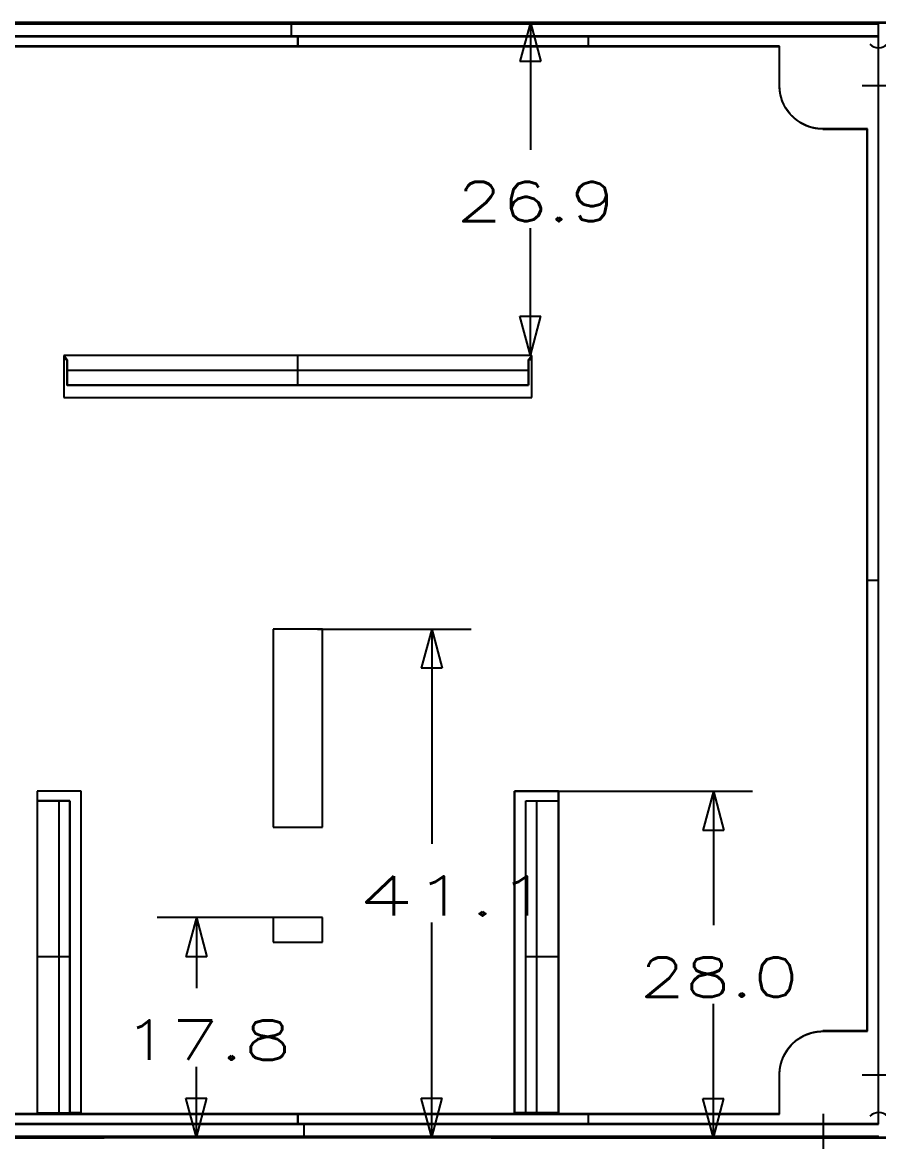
# Model space of a CAD drawing. Header units: inches. Extents: x 220 to 414, y 385 to 656.
# Drawn here: x 297.1 to 366.3, y 437.3 to 527.8 of the extents above; entities that cross this region are included whole.
import ezdxf

# ---------------------------------------------------------------- set-up
doc = ezdxf.new("R2010")
doc.units = ezdxf.units.IN
doc.layers.add('1', color=7, linetype='Continuous', true_color=0xffffff)
doc.styles.add('blockfont', font='simplex.shx')
doc.dimstyles.get("Standard").update_dxf_attribs({"dimtxt": 0.18, "dimasz": 0.18, "dimexe": 0.18, "dimexo": 0.0625, "dimgap": 0.09, "dimtad": 0, "dimtih": 1, "dimtoh": 1, "dimdec": 4, "dimzin": 0, "dimdsep": 46, "dimtxsty": 'Standard', "dimcen": 0.09, "dimadec": 0, "dimazin": 0, "dimtfac": 1, "dimtdec": 4, "dimtofl": 0, "dimtmove": 0, "dimatfit": 3, "dimfxl": 0, "dimtolj": 1, "dimtzin": 0, "dimarcsym": 0})

# ---------------------------------------------------------------- blocks, each defined once
blk = doc.blocks.new('_U1')
at = {"color": 7}
for p, q in [((320.903, 478.745), (333.314, 478.745)), ((330.139, 478.745), (329.288, 475.57)), ((330.139, 478.745), (330.139, 461.362)), ((330.139, 478.745), (330.989, 475.57)), ((330.989, 475.57), (329.288, 475.57)), ((330.139, 437.629), (330.139, 455.012)), ((330.139, 437.629), (329.288, 440.804)), ((329.288, 440.804), (330.989, 440.804)), ((330.139, 437.629), (330.989, 440.804))]:
    blk.add_line(p, q, dxfattribs=at)
at = {"layer": '1', "color": 7, "insert": (324.172, 455.574), "char_height": 3.175, "attachment_point": 7, "line_spacing_factor": 0.903614, "style": 'blockfont'}
blk.add_mtext('\\W01.645;\\Fsimplex.shx;41.1', dxfattribs=at)
blk = doc.blocks.new('_D4')
at = {"layer": '1', "color": 7, "lineweight": -2}
for p, q in [((350.918, 527.805), (412.785, 527.805)), ((409.61, 524.63), (409.61, 484.287)), ((409.61, 440.769), (409.61, 477.937)), ((379.347, 437.594), (412.785, 437.594))]:
    blk.add_line(p, q, dxfattribs=at)
at = {"layer": '1', "color": 7}
for points in [[(409.081, 524.63), (410.14, 524.63), (409.61, 527.805)], [(409.081, 440.769), (410.14, 440.769), (409.61, 437.594)]]:
    blk.add_solid(points, dxfattribs=at)
at = {"layer": 'Defpoints', "color": 0}
for p in [(349.331, 527.805), (409.61, 527.805), (377.759, 437.594)]:
    blk.add_point(p, dxfattribs=at)
at = {"layer": '1', "color": 7, "insert": (409.61, 481.112), "char_height": 3.175, "attachment_point": 5}
blk.add_mtext('\\A1; 90.2 ', dxfattribs=at)
blk = doc.blocks.new('_D6')
at = {"layer": '1', "color": 7, "lineweight": -2}
for p, q in [((266.413, 444.49), (266.413, 395.479)), ((372.218, 444.49), (372.218, 395.479)), ((269.588, 398.654), (302.094, 398.654)), ((369.043, 398.654), (319.557, 398.654))]:
    blk.add_line(p, q, dxfattribs=at)
at = {"layer": '1', "color": 7}
for points in [[(269.588, 399.184), (269.588, 398.125), (266.413, 398.654)], [(369.043, 399.184), (369.043, 398.125), (372.218, 398.654)]]:
    blk.add_solid(points, dxfattribs=at)
at = {"layer": 'Defpoints', "color": 0}
for p in [(266.413, 446.077), (372.218, 446.077), (266.413, 398.654)]:
    blk.add_point(p, dxfattribs=at)
at = {"layer": '1', "color": 7, "insert": (310.825, 398.654), "char_height": 3.175, "attachment_point": 5}
blk.add_mtext('\\A1; 105.8 ', dxfattribs=at)
blk = doc.blocks.new('_D8')
at = {"layer": '1', "color": 7, "lineweight": -2}
for p, q in [((276.873, 439.535), (276.873, 414.549)), ((361.769, 439.526), (361.769, 414.549)), ((280.048, 417.724), (302.58, 417.724)), ((358.594, 417.724), (318.455, 417.724))]:
    blk.add_line(p, q, dxfattribs=at)
at = {"layer": '1', "color": 7}
for points in [[(280.048, 418.253), (280.048, 417.195), (276.873, 417.724)], [(358.594, 418.253), (358.594, 417.195), (361.769, 417.724)]]:
    blk.add_solid(points, dxfattribs=at)
at = {"layer": 'Defpoints', "color": 0}
for p in [(276.873, 441.122), (361.769, 441.114), (361.769, 417.724)]:
    blk.add_point(p, dxfattribs=at)
at = {"layer": '1', "color": 7, "insert": (310.518, 417.724), "char_height": 3.175, "attachment_point": 5}
blk.add_mtext('\\A1; 84.9 ', dxfattribs=at)
blk = doc.blocks.new('_D9')
at = {"layer": '1', "color": 7}
for p, q in [((338.121, 527.805), (337.27, 524.63)), ((338.121, 527.805), (338.121, 517.511)), ((338.121, 527.805), (338.971, 524.63)), ((338.971, 524.63), (337.27, 524.63)), ((338.121, 500.867), (338.121, 511.161)), ((338.121, 500.867), (337.27, 504.042)), ((337.27, 504.042), (338.971, 504.042)), ((338.121, 500.867), (338.971, 504.042))]:
    blk.add_line(p, q, dxfattribs=at)
at = {"layer": '1', "color": 7, "insert": (332.154, 511.723), "char_height": 3.175, "attachment_point": 7, "line_spacing_factor": 0.903614, "style": 'blockfont'}
blk.add_mtext('\\W01.350;\\Fsimplex.shx;26.9', dxfattribs=at)
blk = doc.blocks.new('_D11')
at = {"layer": '1', "color": 7}
for p, q in [((317.727, 455.422), (307.947, 455.422)), ((311.122, 455.422), (310.271, 452.247)), ((311.122, 455.422), (311.122, 449.7)), ((311.122, 455.422), (311.972, 452.247)), ((311.972, 452.247), (310.271, 452.247)), ((311.122, 437.629), (311.122, 443.35)), ((311.122, 437.629), (310.271, 440.804)), ((310.271, 440.804), (311.972, 440.804)), ((311.122, 437.629), (311.972, 440.804)), ((317.728, 437.629), (307.947, 437.629))]:
    blk.add_line(p, q, dxfattribs=at)
at = {"layer": '1', "color": 7, "insert": (305.155, 443.913), "char_height": 3.175, "attachment_point": 7, "line_spacing_factor": 0.903614, "style": 'blockfont'}
blk.add_mtext('\\W01.436;\\Fsimplex.shx;17.8', dxfattribs=at)
blk = doc.blocks.new('_D12')
at = {"layer": '1', "color": 7}
for p, q in [((340.197, 465.632), (356.081, 465.632)), ((352.906, 465.632), (352.055, 462.457)), ((352.906, 465.632), (352.906, 454.788)), ((352.906, 465.632), (353.757, 462.457)), ((353.757, 462.457), (352.055, 462.457)), ((352.906, 437.594), (352.906, 448.438)), ((352.906, 437.594), (352.055, 440.769)), ((352.055, 440.769), (353.757, 440.769)), ((352.906, 437.594), (353.757, 440.769))]:
    blk.add_line(p, q, dxfattribs=at)
at = {"layer": '1', "color": 7, "insert": (346.939, 449), "char_height": 3.175, "attachment_point": 7, "line_spacing_factor": 0.903614, "style": 'blockfont'}
blk.add_mtext('\\W01.350;\\Fsimplex.shx;28.0', dxfattribs=at)
blk = doc.blocks.new('_D13')
at = {"layer": '1', "color": 7, "lineweight": -2}
for p, q in [((364.941, 522.7), (401.259, 522.7)), ((398.084, 519.525), (398.084, 484.287)), ((398.084, 445.876), (398.084, 477.937)), ((364.944, 442.701), (401.259, 442.701))]:
    blk.add_line(p, q, dxfattribs=at)
at = {"layer": '1', "color": 7}
for points in [[(397.554, 519.525), (398.613, 519.525), (398.084, 522.7)], [(397.554, 445.876), (398.613, 445.876), (398.084, 442.701)]]:
    blk.add_solid(points, dxfattribs=at)
at = {"layer": 'Defpoints', "color": 0}
for p in [(363.353, 522.7), (363.356, 442.701), (398.084, 442.701)]:
    blk.add_point(p, dxfattribs=at)
at = {"layer": '1', "color": 7, "insert": (398.084, 481.112), "char_height": 3.175, "attachment_point": 5}
blk.add_mtext('\\A1; 80.0 ', dxfattribs=at)
blk = doc.blocks.new('*D18')
at = {"color": 0, "lineweight": -2}
for p, q in [((271.342, 440.325), (271.342, 406.577)), ((367.288, 440.496), (367.288, 406.577)), ((271.522, 406.757), (314.725, 406.757)), ((367.108, 406.757), (323.905, 406.757))]:
    blk.add_line(p, q, dxfattribs=at)
at = {"color": 0}
for points in [[(271.522, 406.787), (271.522, 406.727), (271.342, 406.757)], [(367.108, 406.787), (367.108, 406.727), (367.288, 406.757)]]:
    blk.add_solid(points, dxfattribs=at)
at = {"layer": 'Defpoints', "color": 0}
for p in [(271.342, 440.387), (367.288, 440.558), (367.288, 406.757)]:
    blk.add_point(p, dxfattribs=at)
at = {"color": 0, "insert": (319.315, 406.757), "char_height": 3, "attachment_point": 5}
blk.add_mtext('\\A1;95.9', dxfattribs=at)

msp = doc.modelspace()

# ---------------------------------------------------------------- linework, layer by layer
msp.add_line((317.31343, 462.72954), (321.31741, 462.72954))
at = {"layer": '1', "color": 21}
for p, q in [((262.45837, 527.80505), (319.31509, 527.80505)), ((319.31509, 527.80505), (376.17182, 527.80505)), ((338.23422, 500.57767), (338.23391, 500.57799)), ((338.23422, 500.57767), (338.23391, 500.57799)), ((300.66055, 500.54373), (300.39663, 500.54373)), ((337.96965, 500.54373), (338.23422, 500.54373)), ((300.69481, 498.4759), (300.67385, 498.45494)), ((337.95636, 498.45494), (300.67385, 498.45494)), ((300.67758, 498.47591), (300.67758, 498.45867)), ((300.68432, 498.46542), (337.94588, 498.46542)), ((319.3151, 498.4759), (319.3151, 498.45494)), ((337.95636, 498.45494), (337.93541, 498.47589)), ((337.95263, 498.45867), (337.95263, 498.47591)), ((321.31741, 478.74546), (317.31343, 478.74546)), ((317.31343, 478.74546), (317.31343, 462.72954)), ((321.31741, 462.72954), (321.31741, 478.74546)), ((298.24449, 464.85433), (300.88029, 464.85433)), ((300.88029, 464.85433), (300.88029, 439.62926)), ((337.74991, 464.85434), (340.38637, 464.85434)), ((337.74991, 439.62926), (337.74991, 464.85434)), ((317.31343, 455.42228), (317.31343, 453.42028)), ((321.31741, 455.42228), (317.31343, 455.42228)), ((321.31741, 453.42028), (321.31741, 455.42228)), ((317.31343, 453.42029), (321.31741, 453.42029)), ((300.88029, 439.62926), (301.79801, 439.62926)), ((336.83284, 439.62926), (337.54664, 439.62926)), ((337.54664, 439.62926), (337.74991, 439.62926)), ((303.64952, 437.59372), (262.45837, 437.59372)), ((303.67748, 437.58138), (303.67748, 437.61121)), ((303.70543, 437.62867), (319.31509, 437.62867)), ((319.31509, 437.62867), (334.92476, 437.62867)), ((334.95271, 437.61121), (334.95271, 437.58138)), ((376.17182, 437.59372), (334.98067, 437.59372))]:
    msp.add_line(p, q, dxfattribs=at)
at = {"layer": '1', "color": 191}
for p, q in [((319.31509, 527.80505), (262.45855, 527.80505)), ((319.31509, 527.75002), (262.51358, 527.75002)), ((319.31509, 527.69498), (319.31509, 527.80505)), ((376.17164, 527.80505), (319.31509, 527.80505)), ((319.31509, 527.80505), (319.31509, 527.69498)), ((376.11661, 527.75002), (319.31509, 527.75002)), ((347.91394, 527.80505), (347.91394, 527.69498)), ((319.31509, 527.69498), (272.36206, 527.69498)), ((272.36873, 527.69498), (319.31509, 527.69498)), ((318.81493, 526.69311), (318.81493, 527.69498)), ((366.26208, 527.69498), (319.31509, 527.69498)), ((319.31509, 527.69498), (366.26212, 527.69498)), ((366.26208, 526.69311), (366.26208, 527.69498)), ((272.36877, 526.69311), (366.26208, 526.69311)), ((319.31542, 526.69311), (272.36877, 526.69311)), ((319.31542, 526.67914), (272.38274, 526.67914)), ((272.39672, 526.66516), (319.31542, 526.66516)), ((272.39672, 526.66516), (319.31542, 526.66516)), ((319.31542, 525.89232), (280.37673, 525.89232)), ((319.31542, 525.89232), (280.37673, 525.89232)), ((299.72926, 525.89232), (299.72926, 525.86611)), ((319.31542, 526.69311), (319.31542, 526.66516)), ((366.26208, 526.69311), (319.31542, 526.69311)), ((319.31542, 526.66516), (319.31542, 526.69311)), ((366.2481, 526.67914), (319.31542, 526.67914)), ((319.31542, 526.66516), (319.31542, 525.89232)), ((319.31542, 526.66516), (366.23413, 526.66516)), ((319.31542, 525.89232), (319.31542, 526.66516)), ((319.31542, 526.66516), (366.23413, 526.66516)), ((358.25412, 525.89232), (319.31542, 525.89232)), ((319.31542, 525.89232), (319.31542, 525.86611)), ((358.25412, 525.89232), (319.31542, 525.89232)), ((319.31542, 525.86611), (319.31542, 525.89232)), ((338.90159, 525.89232), (338.90159, 525.86611)), ((342.77478, 526.66516), (342.77478, 525.89232)), ((342.92959, 526.69311), (342.92959, 526.66516)), ((358.25412, 525.89232), (358.22792, 525.86611)), ((358.22792, 525.86611), (358.25412, 525.89232)), ((358.25412, 522.68913), (358.25412, 525.89232)), ((358.25412, 522.68913), (358.25412, 525.89232)), ((366.26208, 526.69311), (366.23413, 526.66516)), ((366.23413, 526.66516), (366.26208, 526.69311)), ((366.23413, 526.66516), (366.23413, 438.73361)), ((366.23413, 526.66516), (366.23413, 438.73361)), ((366.2481, 438.71963), (366.2481, 526.67914)), ((366.26208, 438.70565), (366.26208, 526.69311)), ((319.31542, 525.87921), (280.38983, 525.87921)), ((280.40293, 525.86611), (319.31542, 525.86611)), ((280.40293, 525.86611), (319.31542, 525.86611)), ((358.24102, 525.87921), (319.31542, 525.87921)), ((319.31542, 525.86611), (358.22792, 525.86611)), ((319.31542, 525.86611), (358.22792, 525.86611)), ((358.22792, 525.86611), (358.22792, 522.68913)), ((358.22792, 525.86611), (358.22792, 522.68913)), ((358.24102, 522.68913), (358.24102, 525.87921)), ((358.25412, 524.30033), (358.22792, 524.30033)), ((358.22792, 522.68913), (358.25412, 522.68913)), ((358.25413, 522.68913), (358.25412, 522.68913)), ((365.36119, 519.18565), (361.75759, 519.18565)), ((361.7576, 519.15944), (361.75759, 519.18565)), ((361.7576, 519.18565), (361.7576, 519.15944)), ((365.36119, 519.18565), (361.7576, 519.18565)), ((365.34808, 519.17255), (361.7576, 519.17255)), ((361.7576, 519.15944), (365.33498, 519.15944)), ((361.7576, 519.15944), (365.33498, 519.15944)), ((363.57021, 519.18565), (363.57021, 519.15944)), ((365.36119, 519.18565), (365.33498, 519.15944)), ((365.33498, 519.15944), (365.36119, 519.18565)), ((365.33498, 519.15944), (365.33498, 446.23932)), ((365.33498, 519.15944), (365.33498, 446.23932)), ((365.34808, 446.22622), (365.34808, 519.17255)), ((365.36119, 446.21312), (365.36119, 519.18565)), ((365.36119, 446.21312), (365.36119, 519.18565)), ((300.39663, 500.86745), (300.39663, 497.46406)), ((338.23422, 500.86744), (300.39663, 500.86744)), ((300.39663, 500.86744), (300.39663, 497.46406)), ((338.23422, 500.86744), (300.39663, 500.86744)), ((319.31542, 498.4759), (319.31542, 500.86744)), ((338.23422, 497.46406), (338.23422, 500.86744)), ((338.23422, 497.46406), (338.23422, 500.86744)), ((300.66616, 499.67167), (337.96405, 499.67167)), ((300.67377, 498.4759), (337.95643, 498.4759)), ((300.39663, 497.46406), (338.23422, 497.46406)), ((300.39663, 497.46406), (338.23422, 497.46406)), ((365.36119, 482.69938), (365.33498, 482.69938)), ((365.36119, 482.69938), (366.23413, 482.69938)), ((366.26208, 482.69938), (366.23413, 482.69938)), ((321.31741, 478.74546), (317.31343, 478.74546)), ((317.31343, 478.74546), (317.31343, 462.72954)), ((321.31741, 462.72954), (321.31741, 478.74546)), ((298.24449, 465.63243), (298.24448, 439.60656)), ((301.79801, 465.63243), (298.24449, 465.63243)), ((301.79801, 465.63243), (298.24449, 465.63243)), ((301.79801, 439.60656), (301.79801, 465.63243)), ((301.79801, 439.60656), (301.79801, 465.63243)), ((340.38637, 465.63242), (336.83284, 465.63242)), ((336.83284, 465.63242), (336.83284, 439.60656)), ((336.83284, 465.63242), (340.38637, 465.63242)), ((336.83284, 439.60656), (336.83284, 465.63242)), ((340.38637, 439.60656), (340.38637, 465.63242)), ((340.38637, 465.63242), (340.38637, 439.60656)), ((300.88029, 464.85433), (298.24449, 464.85433)), ((300.02125, 439.60656), (300.02125, 464.85433)), ((300.88029, 439.62926), (300.88029, 464.85433)), ((337.74991, 439.62926), (337.74991, 464.85434)), ((337.74991, 464.85434), (340.38637, 464.85434)), ((338.6096, 464.85434), (338.6096, 439.60656)), ((321.31741, 455.42228), (317.31343, 455.42228)), ((317.31343, 455.42228), (317.31343, 453.42028)), ((321.31741, 453.42029), (321.31741, 455.42228)), ((317.31343, 453.42028), (321.31741, 453.42028)), ((300.88029, 452.23045), (298.24449, 452.23045)), ((340.38637, 452.23045), (337.74991, 452.23045)), ((361.75757, 446.23932), (361.7576, 446.21312)), ((365.33498, 446.23932), (361.75757, 446.23932)), ((365.33498, 446.23932), (361.75757, 446.23932)), ((361.75757, 446.21311), (361.75757, 446.23932)), ((363.55938, 446.21312), (363.55938, 446.23932)), ((365.36119, 446.21312), (365.33498, 446.23932)), ((365.33498, 446.23932), (365.36119, 446.21312)), ((361.75759, 446.22622), (365.34808, 446.22622)), ((361.7576, 446.21312), (365.36119, 446.21312)), ((361.7581, 446.21312), (365.36119, 446.21312)), ((358.2279, 442.70963), (358.2279, 439.53266)), ((358.25411, 442.70963), (358.2279, 442.70963)), ((358.2279, 442.70963), (358.25411, 442.70963)), ((358.241, 439.51955), (358.241, 442.70963)), ((358.25411, 439.50645), (358.25411, 442.70963)), ((358.25411, 439.50645), (358.25411, 442.70963)), ((358.25411, 441.09843), (358.2279, 441.09843)), ((280.37671, 439.50647), (319.31542, 439.50647)), ((280.37671, 439.50647), (319.31541, 439.50646)), ((280.38982, 439.51957), (319.31541, 439.51956)), ((319.31541, 439.53266), (280.40292, 439.53267)), ((298.24449, 439.60656), (301.79801, 439.60656)), ((298.24449, 439.60656), (301.79801, 439.60656)), ((299.72924, 439.50646), (299.72924, 439.53267)), ((301.79801, 439.62926), (300.88029, 439.62926)), ((319.31541, 439.50646), (319.31541, 439.53266)), ((319.31541, 439.53266), (319.31541, 439.50646)), ((358.2279, 439.53266), (319.31541, 439.53266)), ((319.31541, 439.51956), (358.241, 439.51955)), ((319.31541, 439.50646), (358.25411, 439.50645)), ((319.31542, 439.50646), (319.31542, 438.73361)), ((319.31542, 439.50646), (358.25411, 439.50646)), ((319.31542, 438.73361), (319.31542, 439.50646)), ((336.83284, 439.62926), (337.74991, 439.62926)), ((336.83284, 439.60656), (340.38637, 439.60656)), ((340.38637, 439.60656), (336.83284, 439.60656)), ((338.90157, 439.50645), (338.90157, 439.53266)), ((342.77478, 439.50646), (342.77478, 438.73361)), ((358.25411, 439.50645), (358.2279, 439.53266)), ((358.2279, 439.53266), (358.25411, 439.50645)), ((366.26208, 438.70565), (272.36877, 438.70565)), ((272.36877, 438.70565), (319.31542, 438.70565)), ((272.38274, 438.71963), (319.31542, 438.71963)), ((319.31542, 438.73361), (272.39672, 438.73361)), ((319.31542, 438.73361), (272.39672, 438.73361)), ((319.31542, 438.73361), (319.31542, 438.70565)), ((366.23413, 438.73361), (319.31542, 438.73361)), ((366.23413, 438.73361), (319.31542, 438.73361)), ((319.31542, 438.70565), (319.31542, 438.73361)), ((319.31542, 438.71963), (366.2481, 438.71963)), ((319.31542, 438.70565), (366.26208, 438.70565)), ((319.81592, 437.70379), (319.81592, 438.70565)), ((342.92959, 438.70565), (342.92959, 438.73361)), ((366.26208, 438.70565), (366.23413, 438.73361)), ((366.23413, 438.73361), (366.26208, 438.70565)), ((262.45855, 437.59372), (303.64952, 437.59372)), ((262.51358, 437.64876), (319.31509, 437.64876)), ((319.31509, 437.70379), (272.36873, 437.70379)), ((272.36877, 437.70379), (319.31509, 437.70379)), ((303.70543, 437.62867), (319.31509, 437.62867)), ((319.31509, 437.62867), (319.31509, 437.70379)), ((319.31509, 437.70379), (319.31509, 437.62867)), ((366.26212, 437.70379), (319.31509, 437.70379)), ((319.31509, 437.70379), (366.26876, 437.70379)), ((319.31509, 437.64876), (376.11661, 437.64876)), ((319.31509, 437.62867), (334.92476, 437.62867)), ((334.98067, 437.59372), (376.17164, 437.59372)), ((347.91394, 437.59372), (347.91394, 437.70379))]:
    msp.add_line(p, q, dxfattribs=at)
for centre, major_axis, start_param, end_param in [((366.25931, 526.75313), (0.99863, 0), 3.92792246, 5.49959106), ((366.2736, 438.64478), (1.00099, 0), 0.78547514, 2.35604298)]:
    msp.add_ellipse(centre, major_axis=major_axis, ratio=0.99992385, start_param=start_param, end_param=end_param, dxfattribs=at)
for points, degree, knots in [([(358.22792, 522.68913), (358.22793, 522.64086), (358.23051, 522.54572), (358.23831, 522.4019), (358.25569, 522.24259), (358.26492, 522.17938)], 2, [0, 0, 0, 0.1875998, 0.37519961, 0.75039921, 1, 1, 1]), ([(361.75759, 519.18565), (361.68985, 519.18567), (361.55566, 519.19083), (361.35303, 519.20645), (361.08374, 519.24835), (360.81564, 519.31181), (360.54928, 519.39759), (360.41835, 519.45173), (360.28533, 519.50674), (360.15638, 519.57298), (360.0246, 519.64066), (359.89816, 519.71982), (359.76813, 519.80122), (359.64491, 519.89434), (359.51728, 519.99079), (359.39823, 520.09921), (359.27391, 520.21242), (359.16035, 520.33782), (359.04071, 520.46995), (358.93452, 520.61439), (358.82158, 520.76802), (358.72552, 520.93391), (358.66778, 521.03361), (358.61629, 521.13783), (358.57654, 521.21829), (358.54058, 521.30165), (358.49115, 521.4162), (358.44969, 521.53498), (358.41766, 521.62674), (358.3905, 521.72114), (358.35804, 521.83401), (358.33302, 521.9498), (358.30742, 522.06829), (358.27582, 522.28732), (358.26201, 522.44657), (358.25416, 522.59723), (358.25412, 522.68913)], 2, [0, 0, 0, 0.03125, 0.0625, 0.125, 0.1875, 0.25, 0.3125, 0.3125, 0.375, 0.375, 0.4375, 0.4375, 0.5, 0.5, 0.5625, 0.5625, 0.625, 0.625, 0.6875, 0.6875, 0.75, 0.75, 0.78571429, 0.78571429, 0.8125, 0.8125, 0.84821429, 0.84821429, 0.875, 0.875, 0.90625, 0.90625, 0.9375, 0.9625, 0.9775, 1, 1, 1]), ([(361.75759, 519.18565), (360.75785, 519.18638), (358.94119, 520.0215), (358.25473, 521.85602), (358.25413, 522.68913)], 3, [0, 0, 0, 0, 0.54545455, 1, 1, 1, 1]), ([(300.39663, 500.86744), (300.456, 500.79256), (300.56469, 500.64378), (300.62705, 500.5504), (300.6441, 500.52425), (300.65254, 500.51118), (300.65932, 500.5006), (300.66176, 500.49671), (300.66378, 500.49257), (300.66508, 500.48798), (300.66578, 500.48328), (300.6655, 500.47528), (300.66282, 500.46126), (300.66139, 500.45452), (300.66041, 500.44725), (300.65989, 500.43414), (300.66068, 500.41922), (300.66155, 500.40568), (300.66171, 500.40053), (300.66194, 500.39313), (300.66186, 500.37806), (300.66175, 500.367), (300.66167, 500.35526), (300.66174, 500.34448), (300.66177, 500.33877), (300.66192, 500.32579), (300.66203, 500.31528), (300.66209, 500.30769), (300.66212, 500.30309), (300.66231, 500.26973), (300.66237, 500.2589), (300.66255, 500.23236), (300.66265, 500.2175), (300.66279, 500.19499), (300.66288, 500.18065), (300.66327, 500.12025), (300.66375, 500.0455), (300.6652, 499.82127), (300.66616, 499.67179), (300.6736, 498.51442), (300.67377, 498.4759)], 2, [0, 0, 0, 0.0625, 0.125, 0.140625, 0.146875, 0.1515625, 0.154375, 0.15507813, 0.1578125, 0.15875, 0.16171875, 0.1640625, 0.16992188, 0.17382812, 0.17578125, 0.18359375, 0.1875, 0.1953125, 0.1953125, 0.203125, 0.20703125, 0.2109375, 0.21875, 0.21875, 0.2265625, 0.2265625, 0.234375, 0.234375, 0.25, 0.25, 0.265625, 0.265625, 0.28125, 0.28125, 0.3125, 0.3125, 0.375, 0.5, 0.5, 1, 1, 1]), ([(337.95643, 498.4759), (337.95663, 498.52045), (337.95698, 498.57556), (337.95717, 498.60612), (337.95764, 498.67522), (337.95817, 498.75454), (337.95893, 498.87453), (337.95938, 498.94491), (337.96405, 499.67179), (337.96597, 499.97076), (337.96795, 500.27908), (337.96799, 500.28842), (337.96802, 500.29535), (337.96811, 500.3071), (337.96817, 500.31481), (337.96842, 500.33818), (337.96847, 500.34448), (337.96854, 500.35441), (337.96845, 500.36674), (337.96834, 500.3777), (337.96826, 500.39224), (337.96863, 500.40499), (337.96889, 500.40958), (337.96918, 500.41417), (337.96985, 500.42402), (337.97008, 500.42862), (337.97029, 500.43321), (337.97024, 500.44244), (337.96979, 500.44725), (337.96907, 500.45316), (337.96738, 500.46126), (337.96524, 500.47087), (337.96444, 500.47846), (337.96439, 500.48306), (337.96531, 500.48826), (337.96667, 500.49266), (337.96863, 500.49682), (337.97098, 500.50077), (337.97348, 500.50464), (337.98527, 500.52291), (338.01547, 500.56867), (338.05519, 500.62803), (338.16251, 500.77722), (338.23422, 500.86744)], 2, [0, 0, 0, 0.04166667, 0.04166667, 0.08333333, 0.08333333, 0.16666667, 0.16666667, 0.5, 0.5, 0.75, 0.7578125, 0.7578125, 0.765625, 0.765625, 0.7734375, 0.78125, 0.78125, 0.7890625, 0.79296875, 0.796875, 0.8046875, 0.80859375, 0.80859375, 0.8125, 0.81640625, 0.81640625, 0.8203125, 0.82421875, 0.82421875, 0.828125, 0.83007812, 0.8359375, 0.8375, 0.83984375, 0.84234375, 0.84486607, 0.84542411, 0.84709821, 0.84821429, 0.859375, 0.875, 0.925, 1, 1, 1]), ([(358.25411, 442.70963), (358.25413, 442.77313), (358.25863, 442.89841), (358.27211, 443.08559), (358.28996, 443.20952), (358.30724, 443.32951), (358.33303, 443.44905), (358.3578, 443.56386), (358.39052, 443.67774), (358.42617, 443.8018), (358.47125, 443.92386), (358.50343, 444.01101), (358.54063, 444.09727), (358.58782, 444.20671), (358.64284, 444.3136), (358.68211, 444.38988), (358.7256, 444.46503), (358.82112, 444.63007), (358.93464, 444.78456), (359.04019, 444.92821), (359.16051, 445.06113), (359.27336, 445.1858), (359.39842, 445.29975), (359.51668, 445.4075), (359.64514, 445.50461), (359.76752, 445.59714), (359.89843, 445.67913), (360.02399, 445.75777), (360.15668, 445.82595), (360.28472, 445.89175), (360.41869, 445.94718), (360.54867, 446.00096), (360.68354, 446.04442), (360.81503, 446.08679), (360.95048, 446.11888), (361.08316, 446.15031), (361.2189, 446.17145), (361.37159, 446.19523), (361.5268, 446.2055), (361.64143, 446.21309), (361.7581, 446.21312)], 2, [0, 0, 0, 0.015625, 0.03125, 0.0625, 0.0625, 0.09375, 0.09375, 0.125, 0.125, 0.16071429, 0.16071429, 0.1875, 0.1875, 0.22321429, 0.22321429, 0.25, 0.25, 0.3125, 0.3125, 0.375, 0.375, 0.4375, 0.4375, 0.5, 0.5, 0.5625, 0.5625, 0.625, 0.625, 0.6875, 0.6875, 0.75, 0.75, 0.8125, 0.8125, 0.875, 0.875, 0.94642857, 0.94642857, 1, 1, 1]), ([(358.25411, 442.70963), (358.25483, 443.70937), (359.08994, 445.52603), (360.92446, 446.21251), (361.75757, 446.21311)], 3, [0, 0, 0, 0, 0.54545455, 1, 1, 1, 1]), ([(358.26492, 443.21948), (358.25226, 443.13271), (358.23753, 442.97867), (358.22793, 442.81123), (358.2279, 442.70963)], 2, [0, 0, 0, 0.34286136, 0.60571681, 1, 1, 1])]:
    msp.add_open_spline(points, degree=degree, knots=knots, dxfattribs=at)
at = {"layer": '1', "color": 21}
for points, knots in [([(337.96965, 500.54373), (337.96946, 500.5137), (337.96294, 499.49956), (337.95962, 498.98179), (337.95959, 498.97719), (337.95875, 498.84695), (337.95791, 498.71643), (337.95788, 498.71165), (337.95774, 498.69033), (337.9576, 498.66839), (337.95749, 498.65117), (337.95735, 498.62937), (337.95725, 498.6136), (337.95711, 498.59226), (337.95707, 498.58591), (337.95702, 498.57737), (337.95695, 498.56637), (337.95686, 498.55329), (337.9568, 498.54387), (337.9567, 498.52856), (337.95656, 498.50534), (337.95646, 498.4819), (337.9564, 498.46586), (337.95636, 498.45494)], [0, 0, 0, 0.5, 0.5, 0.75, 0.75, 0.875, 0.875, 0.8875, 0.8875, 0.90625, 0.90625, 0.921875, 0.9296875, 0.9375, 0.9375, 0.9453125, 0.953125, 0.953125, 0.9609375, 0.96875, 0.984375, 0.990625, 1, 1, 1]), ([(300.67385, 498.45494), (300.67382, 498.46361), (300.67376, 498.47931), (300.67365, 498.50434), (300.67351, 498.52761), (300.67346, 498.53698), (300.67342, 498.54302), (300.67333, 498.55684), (300.67326, 498.56604), (300.67323, 498.57064), (300.6732, 498.57645), (300.67313, 498.58591), (300.6731, 498.59148), (300.67296, 498.61336), (300.67286, 498.62874), (300.67272, 498.65117), (300.67265, 498.66142), (300.6723, 498.71643), (300.67146, 498.84696), (300.66978, 499.10799), (300.6681, 499.36905), (300.66642, 499.63008), (300.66475, 499.89113), (300.66307, 500.15217), (300.66223, 500.28269), (300.66141, 500.41057), (300.66055, 500.54373)], [0, 0, 0, 0.0078125, 0.015625, 0.03125, 0.0390625, 0.0390625, 0.046875, 0.05078125, 0.0546875, 0.0546875, 0.0625, 0.0625, 0.0703125, 0.078125, 0.09375, 0.09375, 0.125, 0.125, 0.25, 0.375, 0.5, 0.625, 0.75, 0.875, 0.875, 1, 1, 1])]:
    msp.add_open_spline(points, degree=2, knots=knots, dxfattribs=at)
at = {"layer": '1', "color": 191}
for points in [[(298.24449, 465.63243), (298.24449, 439.60656)], [(303.70263, 437.62692), (303.70543, 437.62867)], [(334.92476, 437.62867), (334.92631, 437.6277)], [(334.92631, 437.6277), (334.98067, 437.59372)]]:
    msp.add_open_spline(points, degree=1, dxfattribs=at)
at = {"layer": '1', "color": 21}
for points in [[(298.24449, 464.8767), (298.24449, 464.85433)], [(340.38637, 464.85434), (340.38637, 464.8767)], [(303.70543, 437.62867), (303.64952, 437.59372)], [(334.98067, 437.59372), (334.92476, 437.62867)]]:
    msp.add_open_spline(points, degree=1, dxfattribs=at)

# ---------------------------------------------------------------- block references
at = {"layer": '1', "color": 7}
msp.add_blockref('_U1', (0, 0), dxfattribs=at)

# ---------------------------------------------------------------- dimensions: what is measured, and where the dimension line sits
dim = msp.add_linear_dim(base=(367.28841, 406.75705), p1=(271.34244, 440.38743), p2=(367.28841, 440.5584), dimstyle='Standard', override={"dimtxt": 3, "dimdec": 1, "dimtdec": 1})
dim.commit()
dim.dimension.update_dxf_attribs({"geometry": '*D18', "text_midpoint": (319.31542, 406.75705)})
for base, p1, p2, picture, middle in [((331.36063, 512.74875), (338.12073, 500.86744), (338.12073, 527.80505), '_D9', (331.36063, 512.74875)), ((346.1456604345, 450.0255735764), (340.1971037097, 465.6324222553), (352.9057646012, 465.6324222553), '_D12', (346.1456604345, 450.0255735764)), ((304.36165, 444.93797), (317.72692, 455.42228), (317.72759, 437.62867), '_D11', (304.36165, 444.93797))]:
    dim = msp.add_linear_dim(base=base, p1=p1, p2=p2, angle=90, text=' <> ', dimstyle='Standard', override={"dimtxt": 3.175, "dimasz": 3.175, "dimexe": 3.175, "dimexo": 1.5875, "dimgap": 1.5875, "dimdec": 1, "dimblk1": 'CLOSEDBLANK', "dimclrd": 7, "dimclre": 7, "dimclrt": 7, "dimtm": -0.005, "dimtdec": 3}, dxfattribs=at)
    dim.commit()
    dim.dimension.update_dxf_attribs({"geometry": picture, "text_midpoint": middle})
for base, p1, p2, picture, middle in [((409.61044, 527.80505), (377.75932, 437.59372), (349.33087, 527.80505), '_D4', (409.61044, 481.11189)), ((398.08355, 442.7015), (363.35324, 522.70021), (363.35617, 442.7015), '_D13', (398.08355, 481.11189))]:
    dim = msp.add_linear_dim(base=base, p1=p1, p2=p2, angle=90, text=' <> ', dimstyle='Standard', override={"dimtxt": 3.175, "dimasz": 3.175, "dimexe": 3.175, "dimexo": 1.5875, "dimgap": 1.5875, "dimdec": 1, "dimblk1": 'CLOSEDBLANK', "dimclrd": 7, "dimclre": 7, "dimclrt": 7, "dimtm": -0.005, "dimtdec": 3}, dxfattribs=at)
    dim.commit()
    dim.dimension.update_dxf_attribs({"geometry": picture, "text_midpoint": middle, "dimtype": 160})
for base, p1, p2, picture, middle in [((266.41252, 398.6544), (372.21768, 446.07706), (266.41252, 446.07707), '_D6', (310.82528, 398.6544)), ((361.76867, 417.72381), (276.87322, 441.12214), (361.76867, 441.114), '_D8', (310.51757, 417.72381))]:
    dim = msp.add_linear_dim(base=base, p1=p1, p2=p2, text=' <> ', dimstyle='Standard', override={"dimtxt": 3.175, "dimasz": 3.175, "dimexe": 3.175, "dimexo": 1.5875, "dimgap": 1.5875, "dimdec": 1, "dimblk1": 'CLOSEDBLANK', "dimclrd": 7, "dimclre": 7, "dimclrt": 7, "dimtm": -0.005, "dimtdec": 3}, dxfattribs=at)
    dim.commit()
    dim.dimension.update_dxf_attribs({"geometry": picture, "text_midpoint": middle, "dimtype": 160})

doc.saveas('drawing.dxf')
